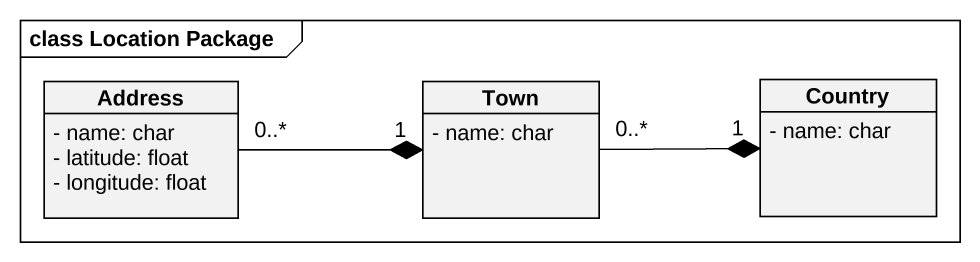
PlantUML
@startuml
mainframe class Location Package
hide circle
hide empty members
skinparam classAttributeIconSize 0
class Address {
  - name: char
  - latitude: float
  - longitude: float
}
class Town {
  - name: char
}
class Country {
  - name: char
}
Address "0..*" -right-* "1" Town
Town "0..*" -right-* "1" Country
@enduml
